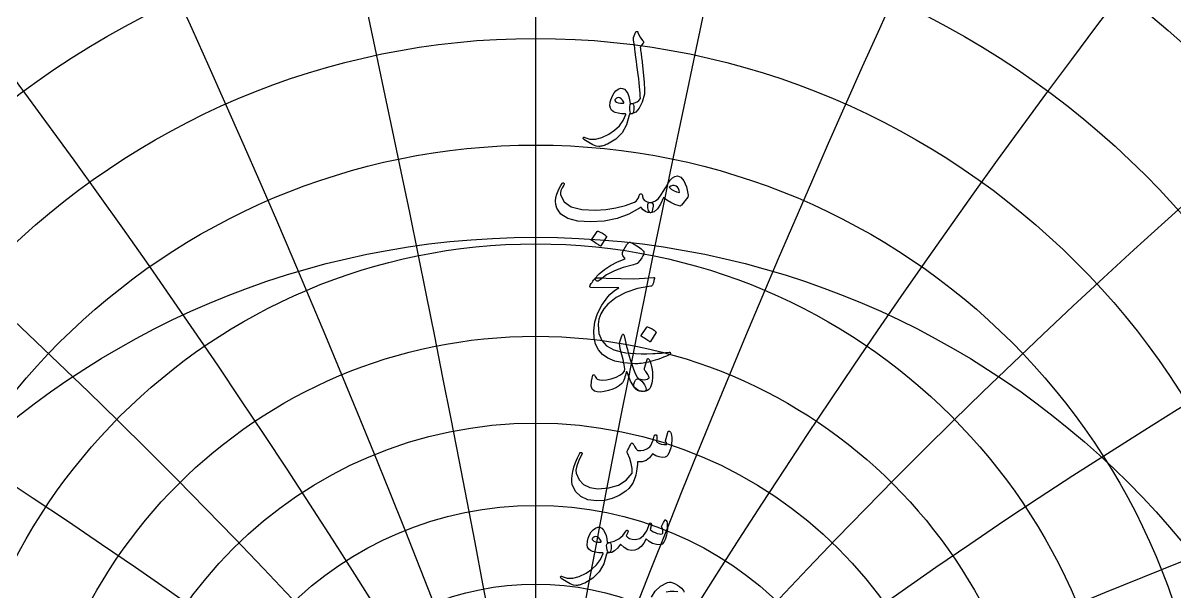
# Model space of a CAD drawing. Header units: millimetres. Extents: x -55 to 55, y -55 to 56.
# Drawn here: x -14.15 to 17.64, y 13.35 to 29.05 of the extents above; entities that cross this region are included whole.
import ezdxf

# ---------------------------------------------------------------- set-up
doc = ezdxf.new("R2010")
doc.units = ezdxf.units.MM
for name, color, linetype in [('CUT_OUTER', 1, 'Continuous'), ('ENGRAVE', 7, 'Continuous'), ('ENGRAVE_FINE', 8, 'Continuous'), ('TEXT', 5, 'Continuous')]:
    doc.layers.add(name, color=color, linetype=linetype)

msp = doc.modelspace()

# ---------------------------------------------------------------- linework, layer by layer
at = {"layer": 'CUT_OUTER'}
msp.add_arc((-0.0002, -0.0001), 54.7499, 132.89036, 87.80158, dxfattribs=at)
at = {"layer": 'ENGRAVE'}
msp.add_lwpolyline([(0, -54), (0, 54)], dxfattribs=at)
for centre, radius in [((0, 0), 54), ((0, 11.4852), 37.1669), ((0, 10.3479), 33.303), ((0, 9.4248), 29.8329), ((0, 0), 35.3478), ((0, 8.6686), 26.6792), ((0, 8.0447), 23.7826), ((0, 7.5277), 21.0964), ((0, 7.0982), 18.5835), ((0, 0), 23.1383), ((0, 6.7419), 16.2133), ((0, 6.4473), 13.9607), ((0, 6.206), 11.8046), ((0, 6.0113), 9.7265), ((0, 5.8581), 7.7106)]:
    msp.add_circle(centre, radius, dxfattribs=at)
at = {"layer": 'ENGRAVE_FINE'}
for centre, radius, start, end in [((-648.7264, -108.7894), 658.7341, 7.2741385, 13.7327429), ((-648.7264, -108.7894), 658.7341, 7.2741385, 13.7327429), ((648.7264, -108.7894), 658.7341, 166.2672571, 172.7258615), ((648.7264, -108.7894), 658.7341, 166.2672571, 172.7258615), ((-314.2784, -108.7894), 334.4481, 14.600687, 27.283105), ((-314.2784, -108.7894), 334.4481, 14.600687, 27.283105), ((314.2784, -108.7894), 334.4481, 152.716895, 165.399313), ((314.2784, -108.7894), 334.4481, 152.716895, 165.399313), ((-198.1258, -108.7894), 228.7759, 22.032702, 40.487991), ((-198.1258, -108.7894), 228.7759, 22.032702, 40.487991), ((198.1258, -108.7894), 228.7759, 139.512009, 157.967298), ((198.1258, -108.7894), 228.7759, 139.512009, 157.967298), ((-136.3223, -108.7894), 177.9561, 29.62447, 53.218263), ((-136.3223, -108.7894), 177.9561, 29.62447, 53.218263), ((136.3223, -108.7894), 177.9561, 126.781737, 150.37553), ((136.3223, -108.7894), 177.9561, 126.781737, 150.37553), ((-95.9829, -108.7894), 149.3229, 37.431974, 65.38611), ((-95.9829, -108.7894), 149.3229, 37.431974, 65.38611), ((95.9829, -108.7894), 149.3229, 114.61389, 142.568026), ((95.9829, -108.7894), 149.3229, 114.61389, 142.568026), ((-66.0419, -108.7894), 132.0839, 45.513129, 76.945134), ((-66.0419, -108.7894), 132.0839, 45.513129, 76.945134), ((66.0419, -108.7894), 132.0839, 103.054866, 134.486871), ((66.0419, -108.7894), 132.0839, 103.054866, 134.486871)]:
    msp.add_arc(centre, radius, start, end, dxfattribs=at)
at = {"layer": 'TEXT'}
for points in [[(2.6985, 28.6474), (2.7201, 28.6995), (2.7369, 28.7409), (2.7488, 28.7714), (2.756, 28.7912), (2.7616, 28.8037), (2.7688, 28.8127), (2.7776, 28.8181), (2.788, 28.8199), (2.7997, 28.8179), (2.8095, 28.8119), (2.8173, 28.8019), (2.8231, 28.788), (2.8496, 28.7195), (2.8814, 28.6578), (2.9183, 28.6029), (2.9604, 28.5548), (2.9722, 28.5395), (2.9756, 28.5221), (2.9706, 28.5027), (2.9572, 28.4814), (2.887, 28.3824), (2.8918, 28.3381), (2.8965, 28.2946), (2.9013, 28.2518), (2.9061, 28.2099), (2.9109, 28.1688), (2.9157, 28.1285), (2.9205, 28.089), (2.9253, 28.0502), (2.9694, 27.6918), (2.9963, 27.4115), (3.0061, 27.2095), (2.9987, 27.0858), (2.9385, 26.8613), (2.8598, 26.6954), (2.7628, 26.5882), (2.6475, 26.5397), (2.6443, 26.5397), (2.6411, 26.5397), (2.6379, 26.5397), (2.6347, 26.5397), (2.6157, 26.5577), (2.6035, 26.5988), (2.5982, 26.6631), (2.5995, 26.7505), (2.6025, 26.7828), (2.6115, 26.8064), (2.6265, 26.8211), (2.6475, 26.8271), (2.7285, 26.8433), (2.796, 26.8726), (2.8498, 26.9151), (2.8902, 26.9708), (2.8875, 27.0377), (2.8826, 27.1137), (2.8755, 27.199), (2.8662, 27.2934), (2.8549, 27.3966), (2.8419, 27.5081), (2.827, 27.6281), (2.8103, 27.7564), (2.795, 27.8826), (2.7808, 27.996), (2.7678, 28.0966), (2.756, 28.1844), (2.7459, 28.2594), (2.7377, 28.3217), (2.7315, 28.3712), (2.7273, 28.4079), (2.6954, 28.59), (2.6944, 28.6079), (2.6946, 28.6235), (2.696, 28.6367), (2.6985, 28.6474)], [(2.5836, 26.5046), (2.5087, 26.2417), (2.3832, 26.0215), (2.2069, 25.8441), (1.98, 25.7094), (1.9483, 25.6957), (1.9169, 25.6834), (1.886, 25.6726), (1.8555, 25.6631), (1.8255, 25.6552), (1.7964, 25.6491), (1.768, 25.6448), (1.7405, 25.6423), (1.6718, 25.6521), (1.5808, 25.6878), (1.4674, 25.7495), (1.3317, 25.8371), (1.3171, 25.8497), (1.3086, 25.8619), (1.306, 25.8736), (1.3094, 25.885), (1.3169, 25.8938), (1.3269, 25.8978), (1.3393, 25.897), (1.3541, 25.8914), (1.4952, 25.8457), (1.6535, 25.8459), (1.8289, 25.892), (2.0215, 25.984), (2.1788, 26.0908), (2.3089, 26.2164), (2.4119, 26.3607), (2.4878, 26.5237), (2.4872, 26.5295), (2.4854, 26.5341), (2.4824, 26.5375), (2.4782, 26.5397), (2.3682, 26.5461), (2.2746, 26.5589), (2.1974, 26.578), (2.1365, 26.6036), (2.0894, 26.6431), (2.0598, 26.6978), (2.0479, 26.7676), (2.0535, 26.8527), (2.0552, 26.8639), (2.0574, 26.8754), (2.06, 26.8871), (2.063, 26.899), (2.0664, 26.9112), (2.0702, 26.9241), (2.0744, 26.9376), (2.079, 26.9517), (2.1165, 27.0429), (2.162, 27.1185), (2.2155, 27.1786), (2.277, 27.2231), (2.3399, 27.2475), (2.3976, 27.2471), (2.4501, 27.2219), (2.4974, 27.172), (2.5387, 27.1026), (2.57, 27.0219), (2.5914, 26.9301), (2.6027, 26.8271), (2.609, 26.8272), (2.6151, 26.8275), (2.621, 26.828), (2.6267, 26.8287), (2.6324, 26.8294), (2.6383, 26.8299), (2.6444, 26.8302), (2.6506, 26.8303), (2.6722, 26.8257), (2.689, 26.812), (2.7009, 26.789), (2.7081, 26.7569), (2.7111, 26.7215), (2.7105, 26.6858), (2.7063, 26.6497), (2.6985, 26.6132), (2.6884, 26.581), (2.677, 26.5581), (2.6644, 26.5443), (2.6506, 26.5397), (2.59, 26.5397), (2.5896, 26.5339), (2.5884, 26.5261), (2.5864, 26.5163), (2.5836, 26.5046)], [(2.4303, 26.8622), (2.3968, 26.9207), (2.36, 26.962), (2.3201, 26.9862), (2.277, 26.9932), (2.2513, 26.9864), (2.2283, 26.9756), (2.2081, 26.9608), (2.1908, 26.9421), (2.1852, 26.9321), (2.1844, 26.9213), (2.1884, 26.9098), (2.1972, 26.8974), (2.2301, 26.8684), (2.2778, 26.8487), (2.3403, 26.8381), (2.4175, 26.8367), (2.4255, 26.8383), (2.4303, 26.8431), (2.4319, 26.8511), (2.4303, 26.8622)], [(3.9089, 24.8287), (4.0089, 24.7932), (4.0917, 24.693), (4.1574, 24.5281), (4.2059, 24.2986), (4.2077, 24.282), (4.2067, 24.2674), (4.2029, 24.2549), (4.1963, 24.2443), (4.0207, 24.0239), (4.0085, 24.0105), (3.9943, 24.0024), (3.9782, 23.9994), (3.96, 24.0016), (3.8406, 24.0423), (3.7285, 24.0942), (3.6235, 24.1573), (3.5257, 24.2315), (3.4468, 24.0485), (3.3604, 23.9177), (3.2664, 23.8393), (3.1648, 23.8131), (3.1534, 23.8173), (3.1417, 23.8299), (3.1295, 23.8509), (3.1169, 23.8802), (3.0975, 23.9529), (3.0906, 24.0111), (3.0959, 24.0551), (3.1137, 24.0846), (3.1241, 24.0916), (3.1361, 24.0966), (3.1496, 24.0996), (3.1648, 24.1006), (3.2375, 24.1129), (3.3085, 24.1469), (3.378, 24.2024), (3.4458, 24.2794), (3.4756, 24.3241), (3.5201, 24.3976), (3.5794, 24.4998), (3.6534, 24.6307), (3.7113, 24.7173), (3.7732, 24.7792), (3.839, 24.8163), (3.9089, 24.8287)], [(0.7281, 24.6243), (0.7395, 24.6367), (0.7513, 24.6419), (0.7635, 24.6399), (0.776, 24.6307), (0.7856, 24.6187), (0.7888, 24.6051), (0.7856, 24.59), (0.776, 24.5732), (0.7273, 24.4978), (0.6962, 24.4279), (0.6826, 24.3636), (0.6866, 24.305), (0.7866, 24.1121), (0.9812, 23.9776), (1.2704, 23.9014), (1.6543, 23.8834), (1.9391, 23.9044), (2.2123, 23.9481), (2.474, 24.0145), (2.7241, 24.1038), (2.7682, 24.1299), (2.8047, 24.17), (2.8337, 24.2241), (2.855, 24.2922), (2.8622, 24.3115), (2.8742, 24.3249), (2.891, 24.3323), (2.9125, 24.3337), (2.9279, 24.3271), (2.9389, 24.3137), (2.9454, 24.2936), (2.9476, 24.2666), (2.9626, 24.2), (3.0043, 24.1501), (3.0728, 24.1169), (3.168, 24.1006), (3.2023, 24.093), (3.2255, 24.0734), (3.2375, 24.0419), (3.2383, 23.9984), (3.2267, 23.9173), (3.2111, 23.8595), (3.1916, 23.8247), (3.168, 23.8131), (3.0979, 23.8223), (3.0315, 23.8499), (2.9686, 23.8958), (2.9093, 23.9601), (2.9043, 23.9626), (2.8957, 23.9608), (2.8836, 23.9547), (2.8678, 23.9441), (2.57, 23.7764), (2.2451, 23.6567), (1.893, 23.5848), (1.5137, 23.5609), (1.1632, 23.5848), (0.891, 23.6567), (0.697, 23.7764), (0.5812, 23.9441), (0.5549, 24.0377), (0.5461, 24.1333), (0.5549, 24.2309), (0.5812, 24.3305), (0.6168, 24.4231), (0.6531, 24.503), (0.6902, 24.57), (0.7281, 24.6243)], [(3.679, 24.5157), (3.7388, 24.4658), (3.8067, 24.4247), (3.8826, 24.3924), (3.9664, 24.3688), (3.9618, 24.4317), (3.9448, 24.483), (3.9155, 24.5227), (3.8738, 24.5509), (3.8257, 24.5654), (3.7772, 24.5644), (3.7283, 24.5479), (3.679, 24.5157)], [(1.6958, 23.299), (1.6998, 23.303), (1.7054, 23.3054), (1.7125, 23.3062), (1.7213, 23.3054), (1.7834, 23.2802), (1.8419, 23.2495), (1.8968, 23.2132), (1.9481, 23.1712), (1.9531, 23.1649), (1.9552, 23.1585), (1.9547, 23.1521), (1.9513, 23.1457), (1.8012, 22.903), (1.7956, 22.8972), (1.7884, 22.8958), (1.7796, 22.8988), (1.7692, 22.9062), (1.7602, 22.9126), (1.7461, 22.9221), (1.7267, 22.9349), (1.7022, 22.9509), (1.672, 22.9701), (1.6359, 22.9924), (1.5938, 23.018), (1.5457, 23.0467), (1.5393, 23.0515), (1.5361, 23.0563), (1.5361, 23.0611), (1.5393, 23.0659)], [(2.6954, 22.3806), (2.4163, 22.3078), (2.17, 22.2138), (1.9564, 22.0986), (1.7756, 21.9623), (1.7479, 21.9413), (1.7221, 21.9295), (1.6984, 21.9269), (1.6766, 21.9335), (1.6513, 21.9637), (1.6551, 22.0062), (1.688, 22.0611), (1.7501, 22.1283), (1.8968, 22.2501), (2.0654, 22.3599), (2.256, 22.4577), (2.4686, 22.5435), (2.4079, 22.6329), (2.3966, 22.6553), (2.3912, 22.6776), (2.3918, 22.7), (2.3984, 22.7223), (2.4413, 22.8076), (2.4806, 22.878), (2.5163, 22.9337), (2.5485, 22.9746), (2.569, 22.994), (2.5892, 23.0042), (2.6089, 23.0052), (2.6283, 22.997), (2.7407, 22.9335), (2.8351, 22.874), (2.9115, 22.8185), (2.97, 22.767), (2.9814, 22.7505), (2.9868, 22.7295), (2.9862, 22.7042), (2.9796, 22.6744), (2.959, 22.6279), (2.9261, 22.5714), (2.8808, 22.505), (2.8231, 22.4285), (2.8079, 22.4172), (2.7816, 22.4054), (2.7441, 22.3932), (2.6954, 22.3806)], [(1.9417, 22.0102), (2.3514, 21.9958), (2.7057, 21.9942), (3.0045, 22.0054), (3.2478, 22.0293), (3.2553, 22.0302), (3.2618, 22.0297), (3.2673, 22.0278), (3.2718, 22.0245), (3.2751, 22.0201), (3.277, 22.0146), (3.2775, 22.0081), (3.2766, 22.0006), (3.2703, 21.9715), (3.2642, 21.9447), (3.2583, 21.9204), (3.2526, 21.8984), (3.2471, 21.8788), (3.2419, 21.8617), (3.2368, 21.8469), (3.2319, 21.8345), (3.2215, 21.8148), (3.2095, 21.8002), (3.1959, 21.7908), (3.1808, 21.7866), (2.8119, 21.7198), (2.491, 21.615), (2.2179, 21.4723), (1.9928, 21.2916), (1.879, 21.1617), (1.7964, 21.0242), (1.7449, 20.8791), (1.7245, 20.7264), (1.7441, 20.4867), (1.8219, 20.2912), (1.958, 20.1402), (2.1525, 20.0334), (2.2532, 20.001), (2.364, 19.9743), (2.4848, 19.9531), (2.6155, 19.9376), (2.756, 19.9274), (2.9061, 19.9224), (3.0658, 19.9226), (3.2351, 19.928), (3.2952, 19.9314), (3.3544, 19.9352), (3.4126, 19.9394), (3.4698, 19.9439), (3.5256, 19.9489), (3.5796, 19.9543), (3.6318, 19.9601), (3.6822, 19.9663), (3.6975, 19.9671), (3.7085, 19.9631), (3.7151, 19.9543), (3.7173, 19.9408), (3.7161, 19.925), (3.7125, 19.9128), (3.7065, 19.9042), (3.6981, 19.8992), (3.6079, 19.8611), (3.5225, 19.8266), (3.4418, 19.7956), (3.366, 19.7683), (3.2951, 19.7444), (3.2295, 19.7236), (3.169, 19.706), (3.1137, 19.6917), (3.0617, 19.6811), (3.0111, 19.6717), (2.9619, 19.6635), (2.9141, 19.6565), (2.8675, 19.6511), (2.8219, 19.6477), (2.7773, 19.6464), (2.7337, 19.6469), (2.4359, 19.6701), (2.1876, 19.7204), (1.9888, 19.7978), (1.8395, 19.9024), (1.7299, 20.0332), (1.6535, 20.1859), (1.6101, 20.3605), (1.6, 20.5571), (1.6313, 20.801), (1.7062, 21.0377), (1.8245, 21.2673), (1.9864, 21.4896), (2.0497, 21.5569), (2.1213, 21.6214), (2.2014, 21.683), (2.2898, 21.7419), (1.5169, 21.7483), (1.4984, 21.7563), (1.4906, 21.7707), (1.4936, 21.7914), (1.5074, 21.8186), (1.5333, 21.8581), (1.5569, 21.8936), (1.578, 21.9251), (1.5968, 21.9527), (1.6131, 21.976), (1.6271, 21.995), (1.6387, 22.0096), (1.6479, 22.0198), (1.6686, 22.0216), (1.7245, 22.0206), (1.8155, 22.0168), (1.9417, 22.0102)], [(2.4479, 20.3824), (2.4662, 20.2986), (2.4862, 20.2135), (2.5077, 20.127), (2.5309, 20.0391), (2.5556, 19.9493), (2.582, 19.8574), (2.6099, 19.7633), (2.6395, 19.667), (2.6991, 19.4938), (2.7536, 19.3636), (2.8029, 19.2766), (2.847, 19.2327), (2.8856, 19.2065), (2.9245, 19.1696), (2.9638, 19.1219), (3.0035, 19.0634), (3.0411, 18.991), (3.0514, 18.9365), (3.0347, 18.9), (2.9908, 18.8814), (2.8488, 18.8958), (2.7233, 18.99), (2.6141, 19.164), (2.5213, 19.4179), (2.5193, 19.4221), (2.5165, 19.4251), (2.5129, 19.4269), (2.5085, 19.4275), (2.5053, 19.4269), (2.5021, 19.4251), (2.499, 19.4221), (2.4958, 19.4179), (2.4868, 19.3768), (2.4758, 19.3333), (2.4628, 19.2874), (2.4479, 19.2391), (2.4315, 19.1934), (2.4143, 19.1552), (2.3964, 19.1247), (2.3776, 19.1017), (2.3101, 19.0429), (2.2259, 18.9908), (2.1249, 18.9455), (2.0071, 18.9069), (1.8874, 18.8784), (1.7836, 18.8662), (1.6958, 18.8704), (1.6239, 18.891), (1.5624, 18.9425), (1.5345, 19.0331), (1.5401, 19.1628), (1.5792, 19.3317), (1.583, 19.3373), (1.588, 19.3413), (1.5942, 19.3437), (1.6016, 19.3445), (1.6103, 19.3435), (1.6175, 19.3405), (1.6231, 19.3355), (1.6271, 19.3285), (1.6423, 19.2932), (1.659, 19.2638), (1.6774, 19.2405), (1.6974, 19.2231), (1.7596, 19.1999), (1.8443, 19.1944), (1.9513, 19.2063), (2.0806, 19.2359), (2.2185, 19.2802), (2.3257, 19.3301), (2.4021, 19.3856), (2.4479, 19.4467), (2.4554, 19.5085), (2.4431, 19.6143), (2.4107, 19.764), (2.3584, 19.9576), (2.3333, 20.0596), (2.3185, 20.142), (2.3141, 20.2049), (2.3201, 20.2482), (2.3808, 20.4207), (2.3874, 20.4388), (2.3944, 20.4518), (2.4017, 20.4596), (2.4095, 20.4622), (2.4191, 20.4572), (2.4287, 20.4422), (2.4383, 20.4173), (2.4479, 20.3824)], [(3.0642, 20.657), (3.0682, 20.661), (3.0738, 20.6634), (3.081, 20.6642), (3.0898, 20.6634), (3.1518, 20.6382), (3.2103, 20.6075), (3.2652, 20.5712), (3.3165, 20.5293), (3.3215, 20.5229), (3.3237, 20.5165), (3.3231, 20.5101), (3.3197, 20.5037), (3.1696, 20.261), (3.164, 20.2552), (3.1568, 20.2538), (3.148, 20.2568), (3.1377, 20.2642), (3.1287, 20.2706), (3.1145, 20.2802), (3.0951, 20.2929), (3.0706, 20.3089), (3.0405, 20.3281), (3.0043, 20.3504), (2.9622, 20.376), (2.9141, 20.4047), (2.9077, 20.4095), (2.9045, 20.4143), (2.9045, 20.4191), (2.9077, 20.4239)], [(3.093, 19.3508), (3.0742, 19.3822), (3.0562, 19.4091), (3.0391, 19.4317), (3.0227, 19.4498), (3.0109, 19.4654), (3.0043, 19.4834), (3.0029, 19.5037), (3.0067, 19.5265), (3.0738, 19.7692), (3.0832, 19.7904), (3.0953, 19.7963), (3.1103, 19.7872), (3.1281, 19.7628), (3.1548, 19.7111), (3.1776, 19.6486), (3.1963, 19.5754), (3.2111, 19.4914), (3.2197, 19.4107), (3.2231, 19.3317), (3.2213, 19.2542), (3.2143, 19.1784), (3.2029, 19.1123), (3.188, 19.0546), (3.1694, 19.0053), (3.1472, 18.9644), (3.1199, 18.9341), (3.0826, 18.9101), (3.0353, 18.8926), (2.978, 18.8814), (2.9193, 18.8792), (2.8646, 18.8886), (2.8139, 18.9095), (2.7672, 18.9421), (2.7311, 18.9834), (2.7121, 19.0307), (2.7103, 19.084), (2.7257, 19.1433), (2.7502, 19.1918), (2.7792, 19.2223), (2.8125, 19.2349), (2.8502, 19.2295), (2.9373, 19.2085), (3.0131, 19.2063), (3.0778, 19.2229), (3.1313, 19.2582), (3.1325, 19.2676), (3.1265, 19.2862), (3.1133, 19.3139), (3.093, 19.3508)], [(3.6438, 17.7551), (3.6494, 17.7691), (3.6566, 17.7791), (3.6654, 17.7851), (3.6758, 17.7871), (3.6891, 17.7855), (3.7005, 17.7807), (3.7099, 17.7727), (3.7173, 17.7615), (3.7355, 17.7216), (3.7484, 17.6721), (3.7562, 17.613), (3.7588, 17.5444), (3.7518, 17.4322), (3.7309, 17.3256), (3.6959, 17.2246), (3.647, 17.1292), (3.6303, 17.1062), (3.6119, 17.0885), (3.5919, 17.0759), (3.5704, 17.0685), (3.4923, 17.0635), (3.4083, 17.0773), (3.3183, 17.1098), (3.2223, 17.1611), (3.1415, 17.0503), (3.0458, 16.9767), (2.9355, 16.9402), (2.8103, 16.9408), (2.8062, 16.8734), (2.8003, 16.8086), (2.7927, 16.7465), (2.7832, 16.6869), (2.7719, 16.6295), (2.7588, 16.5739), (2.744, 16.5201), (2.7273, 16.4681), (2.6886, 16.3743), (2.6363, 16.2877), (2.5704, 16.2083), (2.491, 16.136), (2.3051, 16.0122), (2.1085, 15.9252), (1.9012, 15.8749), (1.683, 15.8614), (1.4373, 15.8947), (1.2431, 15.9819), (1.1004, 16.123), (1.0092, 16.318), (0.9968, 16.3883), (0.9948, 16.4713), (1.0032, 16.5671), (1.0219, 16.6757), (1.0521, 16.7947), (1.0946, 16.9184), (1.1495, 17.047), (1.2167, 17.1803), (1.2221, 17.1887), (1.2287, 17.1947), (1.2365, 17.1983), (1.2455, 17.1994), (1.2545, 17.1986), (1.2623, 17.1963), (1.2688, 17.1923), (1.2742, 17.1867), (1.2778, 17.1785), (1.279, 17.1699), (1.2778, 17.1609), (1.2742, 17.1515), (1.1888, 16.9741), (1.1337, 16.8282), (1.109, 16.7138), (1.1145, 16.631), (1.1952, 16.4484), (1.3221, 16.3156), (1.4954, 16.2328), (1.7149, 16.1999), (2.0219, 16.2194), (2.2818, 16.2973), (2.4946, 16.4334), (2.6602, 16.6278), (2.6596, 16.7559), (2.6387, 16.8913), (2.5974, 17.0338), (2.5357, 17.1835), (2.5279, 17.1986), (2.5237, 17.2122), (2.5231, 17.2242), (2.5261, 17.2346), (2.5433, 17.2702), (2.5596, 17.3036), (2.5752, 17.3349), (2.59, 17.3639), (2.6039, 17.3904), (2.6171, 17.4138), (2.6295, 17.4343), (2.6411, 17.4517), (2.6477, 17.4591), (2.6546, 17.4621), (2.662, 17.4607), (2.6698, 17.4549), (2.6738, 17.4505), (2.6794, 17.4438), (2.6866, 17.4346), (2.6954, 17.423), (2.7053, 17.409), (2.7161, 17.3927), (2.7277, 17.3739), (2.7401, 17.3527), (2.7652, 17.312), (2.7864, 17.2825), (2.8035, 17.2641), (2.8167, 17.2569), (2.8997, 17.2499), (2.9828, 17.2641), (3.0658, 17.2994), (3.1488, 17.3559), (3.179, 17.3935), (3.2087, 17.4549), (3.2381, 17.5404), (3.267, 17.6497), (3.2698, 17.6601), (3.275, 17.6689), (3.2826, 17.6761), (3.2925, 17.6817), (3.3019, 17.6853), (3.3109, 17.6865), (3.3195, 17.6853), (3.3277, 17.6817), (3.3399, 17.6617), (3.3444, 17.6242), (3.3414, 17.5691), (3.3309, 17.4964), (3.3953, 17.4569), (3.4642, 17.431), (3.5375, 17.4186), (3.6151, 17.4198), (3.6141, 17.4432), (3.6111, 17.4621), (3.6061, 17.4767), (3.5991, 17.4869), (3.5911, 17.4964), (3.5864, 17.506), (3.5848, 17.5156), (3.5864, 17.5252)], [(3.5688, 15.3369), (3.5758, 15.3417), (3.584, 15.3401), (3.5933, 15.3321), (3.6039, 15.3178), (3.6153, 15.2934), (3.6239, 15.2587), (3.6297, 15.2136), (3.6327, 15.1581), (3.6337, 15.095), (3.6303, 15.0335), (3.6225, 14.9737), (3.6103, 14.9154), (3.5748, 14.802), (3.5353, 14.7206), (3.4917, 14.6711), (3.4442, 14.6535), (3.3319, 14.6601), (3.2279, 14.6894), (3.1323, 14.7415), (3.045, 14.8164), (2.9852, 14.6984), (2.9141, 14.6064), (2.8319, 14.5403), (2.7385, 14.5002), (2.6405, 14.4914), (2.5413, 14.5162), (2.4409, 14.5745), (2.3393, 14.6663), (2.257, 14.5615), (2.1764, 14.4866), (2.0974, 14.4417), (2.0199, 14.4268), (2.0044, 14.4355), (1.9896, 14.4619), (1.9756, 14.5058), (1.9624, 14.5673), (1.9576, 14.628), (1.9656, 14.6727), (1.9864, 14.7014), (2.0199, 14.7142), (2.1672, 14.7475), (2.2962, 14.8124), (2.4067, 14.9088), (2.499, 15.0367), (2.5039, 15.0437), (2.5093, 15.0487), (2.5151, 15.0517), (2.5213, 15.0527), (2.5289, 15.0519), (2.5357, 15.0495), (2.5417, 15.0455), (2.5469, 15.0399), (2.5498, 15.0228), (2.5429, 14.9936), (2.5259, 14.9525), (2.499, 14.8994), (2.5343, 14.8585), (2.5892, 14.8283), (2.6636, 14.809), (2.7576, 14.8004), (2.8748, 14.825), (2.9772, 14.905), (3.0648, 15.0405), (3.1377, 15.2315), (3.1413, 15.2413), (3.1456, 15.2483), (3.1508, 15.2525), (3.1568, 15.2539), (3.1658, 15.2531), (3.1736, 15.2507), (3.1802, 15.2467), (3.1856, 15.2411), (3.1896, 15.2331), (3.192, 15.2251), (3.1927, 15.2172), (3.192, 15.2092), (3.16, 15.0751), (3.1973, 15.0419), (3.2422, 15.0128), (3.2947, 14.9876), (3.3548, 14.9665), (3.4133, 14.9527), (3.4578, 14.9497), (3.4884, 14.9575), (3.5049, 14.9761), (3.5103, 15.0044), (3.5073, 15.0447), (3.4959, 15.097), (3.4762, 15.1613), (3.4796, 15.1794), (3.4961, 15.2148), (3.5259, 15.2673), (3.5688, 15.3369)], [(1.956, 14.3916), (1.8812, 14.1288), (1.7557, 13.9086), (1.5794, 13.7312), (1.3525, 13.5964), (1.3207, 13.5828), (1.2894, 13.5705), (1.2585, 13.5596), (1.2279, 13.5501), (1.198, 13.5422), (1.1688, 13.5362), (1.1405, 13.5319), (1.113, 13.5294), (1.0443, 13.5392), (0.9533, 13.5749), (0.8399, 13.6366), (0.7042, 13.7242), (0.6896, 13.7368), (0.681, 13.7489), (0.6784, 13.7607), (0.6818, 13.7721), (0.6894, 13.7809), (0.6994, 13.7849), (0.7118, 13.7841), (0.7265, 13.7785), (0.8676, 13.7328), (1.0259, 13.733), (1.2014, 13.7791), (1.394, 13.8711), (1.5513, 13.9779), (1.6814, 14.1034), (1.7844, 14.2477), (1.8602, 14.4108), (1.8596, 14.4166), (1.8578, 14.4212), (1.8549, 14.4246), (1.8507, 14.4268), (1.7407, 14.4331), (1.6471, 14.4459), (1.5698, 14.4651), (1.509, 14.4906), (1.4618, 14.5302), (1.4323, 14.5848), (1.4203, 14.6547), (1.4259, 14.7397), (1.4277, 14.751), (1.4299, 14.7625), (1.4325, 14.7742), (1.4355, 14.786), (1.4389, 14.7983), (1.4427, 14.8112), (1.4469, 14.8247), (1.4515, 14.8387), (1.489, 14.9299), (1.5345, 15.0056), (1.588, 15.0657), (1.6495, 15.1102), (1.7123, 15.1345), (1.77, 15.1341), (1.8225, 15.109), (1.8698, 15.0591), (1.9111, 14.9896), (1.9425, 14.909), (1.9638, 14.8172), (1.9752, 14.7142), (1.9815, 14.7143), (1.9876, 14.7146), (1.9935, 14.7151), (1.9992, 14.7158), (2.0048, 14.7165), (2.0107, 14.717), (2.0168, 14.7173), (2.0231, 14.7174), (2.0447, 14.7128), (2.0614, 14.699), (2.0734, 14.6761), (2.0806, 14.6439), (2.0836, 14.6086), (2.083, 14.5729), (2.0788, 14.5367), (2.071, 14.5002), (2.0608, 14.4681), (2.0495, 14.4451), (2.0369, 14.4314), (2.0231, 14.4268), (1.9624, 14.4268), (1.962, 14.421), (1.9608, 14.4132), (1.9588, 14.4034), (1.956, 14.3916)], [(1.8028, 14.7493), (1.7692, 14.8078), (1.7325, 14.8491), (1.6926, 14.8733), (1.6495, 14.8802), (1.6237, 14.8735), (1.6008, 14.8627), (1.5806, 14.8479), (1.5632, 14.8291), (1.5577, 14.8192), (1.5569, 14.8084), (1.5608, 14.7968), (1.5696, 14.7844), (1.6026, 14.7555), (1.6503, 14.7357), (1.7127, 14.7252), (1.79, 14.7238), (1.798, 14.7254), (1.8028, 14.7301), (1.8044, 14.7381), (1.8028, 14.7493)]]:
    msp.add_lwpolyline(points, close=True, dxfattribs=at)
for points in [[(3.1943, 13.2081), (3.2989, 13.3723), (3.4466, 13.5067), (3.6375, 13.611), (3.6792, 13.6208), (3.7277, 13.6182), (3.783, 13.6033), (3.845, 13.5759), (3.9095, 13.5386), (3.9688, 13.4969), (4.0229, 13.4508), (4.0718, 13.4003), (4.0855, 13.3817), (4.0917, 13.3643), (4.0903, 13.3482)], [(3.9219, 13.3506), (3.8203, 13.3643), (3.7127, 13.3617), (3.5991, 13.3428)]]:
    msp.add_lwpolyline(points, dxfattribs=at)

doc.saveas('drawing.dxf')
